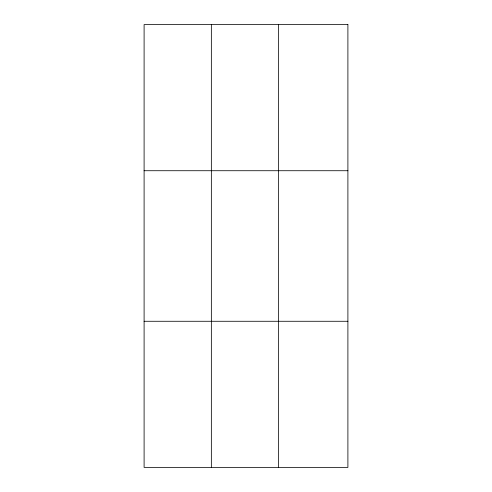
<?xml version="1.0" encoding="UTF-8"?>
<svg xmlns="http://www.w3.org/2000/svg" width="492" height="492" viewBox="0 0 492 492"><rect width="100%" height="100%" fill="white"/><g stroke="black" fill="none" stroke-linecap="round" stroke-linejoin="round"><path stroke-width="0.74" d="M211.351 24.6L211.351 467.4M278.607 24.6L278.607 467.4M144.101 170.724L347.899 170.724M144.101 321.276L347.899 321.276M347.899 24.6L347.899 467.4L144.101 467.4L144.101 24.6L347.899 24.6"/></g></svg>
